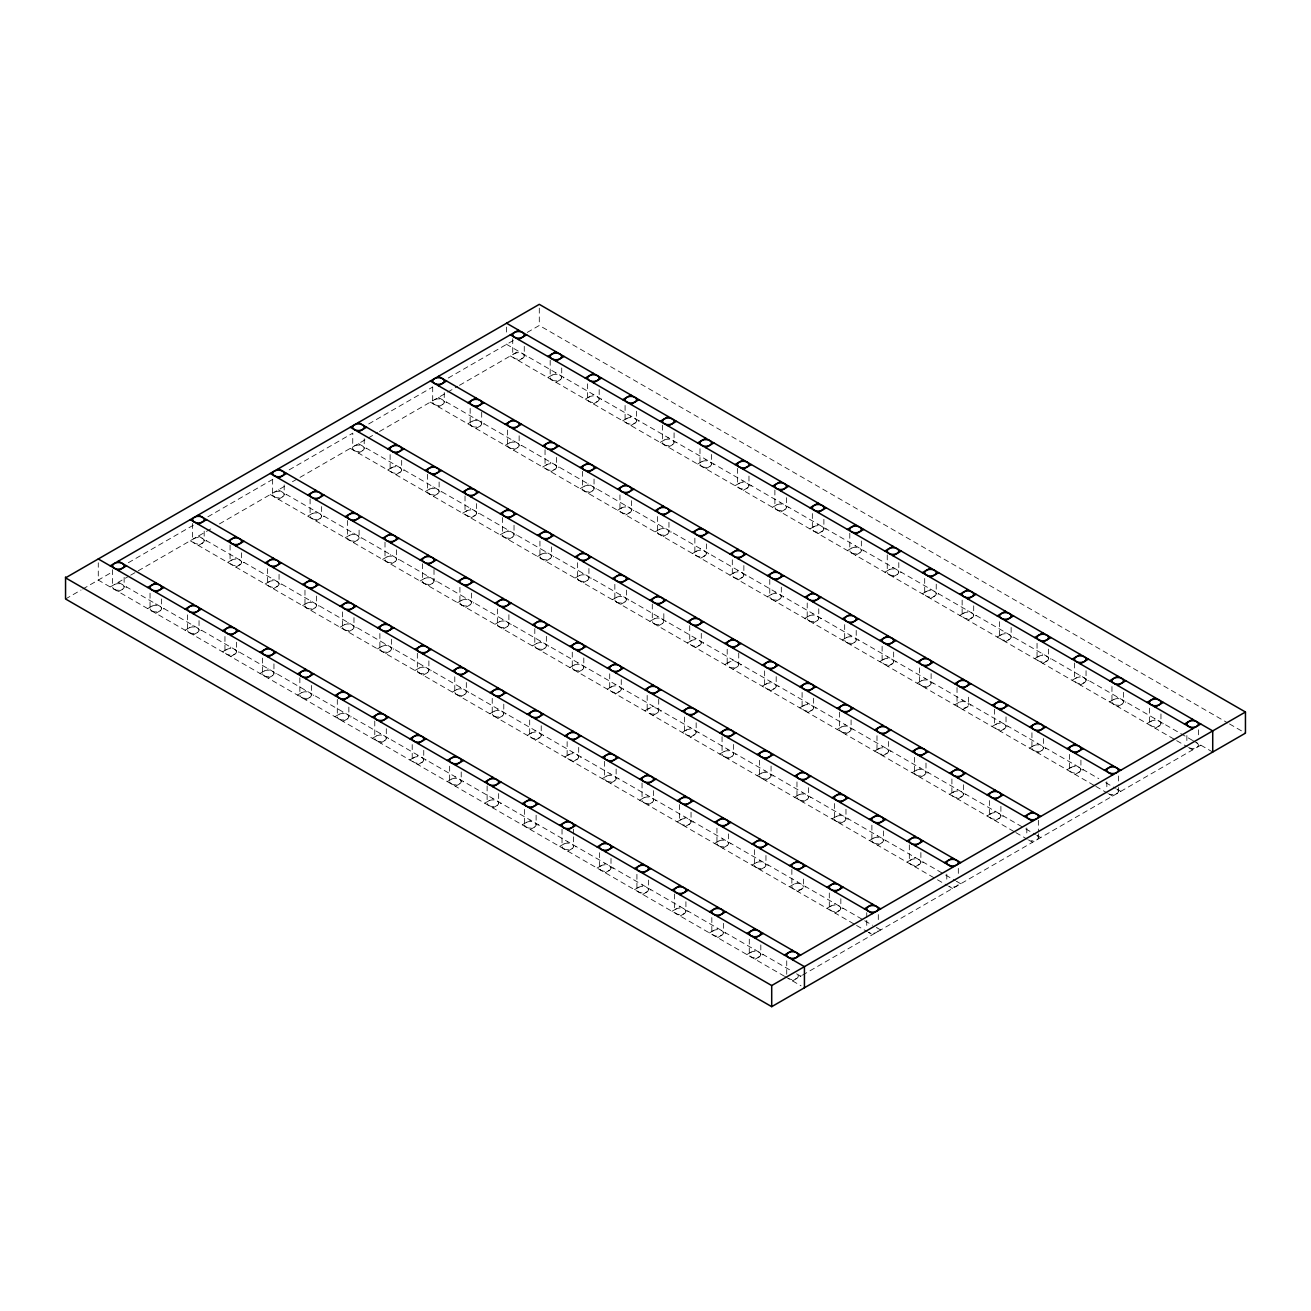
<?xml version="1.0" encoding="UTF-8"?>
<svg xmlns="http://www.w3.org/2000/svg" width="1311" height="1311" viewBox="0 0 1311 1311"><rect width="100%" height="100%" fill="white"/><g stroke="black" fill="none" stroke-linecap="round" stroke-linejoin="round"><path stroke-width="0.75" stroke-dasharray="5 3.75" d="M65.55 598.98L81.053 590.032M82.773 589.032L112.418 571.924M128.331 562.73L193.733 524.974M207.859 516.813L273.262 479.056M289.174 469.862L352.806 433.138L352.675 448.362M368.702 423.945L432.335 387.22M448.247 378.027L515.19 339.385M527.251 332.42L539.296 325.456L1227.752 722.935M110.206 586.967L128.888 576.184M130.641 575.168L212.726 527.776M219.429 523.908L285.437 485.791M292.435 481.743L366.49 439.005M368.26 437.972L377.732 432.515M379.485 431.499L457.752 386.303M459.505 385.303L518.5 351.233M118.367 591.671L126.528 586.967M198.387 545.474L206.548 540.755M278.424 499.278L286.585 494.558M358.444 453.065L366.605 448.362M438.464 406.869L446.625 402.149M518.5 360.656L526.661 355.953M147.651 608.583L155.812 603.879M227.688 562.386L235.849 557.667M307.708 516.173L315.869 511.47M387.728 469.977L395.889 465.274M467.765 423.781L475.926 419.061M547.785 377.568L555.946 372.865M155.812 613.302L163.99 608.583M235.849 567.089L244.01 562.386M315.869 520.893L324.03 516.173M395.889 474.697L404.067 469.977M475.926 428.484L484.087 423.781M555.946 382.288L564.107 377.568M185.113 630.214L193.274 625.494M265.133 584.001L273.294 579.298M345.154 537.805L353.314 533.085M425.19 491.609L433.351 486.889M505.21 445.396L513.371 440.693M585.23 399.2L593.408 394.48M193.274 634.917L201.435 630.214M273.294 588.721L281.455 584.001M353.314 542.525L361.492 537.805M433.351 496.312L441.512 491.609M513.371 450.115L521.532 445.396M593.408 403.903L601.569 399.2M222.559 651.829L230.72 647.126M302.579 605.633L310.756 600.913M382.615 559.42L390.776 554.717M462.636 513.224L470.796 508.504M542.656 467.027L550.833 462.308M622.692 420.815L630.853 416.111M230.72 656.549L238.881 651.829M310.756 610.336L318.917 605.633M390.776 564.14L398.937 559.42M470.796 517.943L478.957 513.224M550.833 471.731L558.994 467.027M630.853 425.534L639.014 420.815M260.02 673.461L268.181 668.741M340.041 627.248L348.202 622.545M420.061 581.052L428.222 576.332M500.097 534.855L508.258 530.136M580.117 488.642L588.278 483.939M660.138 442.446L668.299 437.727M268.181 678.164L276.342 673.461M348.202 631.968L356.363 627.248M428.222 585.755L436.383 581.052M508.258 539.558L516.419 534.855M588.278 493.362L596.439 488.642M668.299 447.149L676.46 442.446M297.466 695.076L305.627 690.373M377.486 648.879L385.647 644.16M457.523 602.667L465.684 597.963M537.543 556.47L545.704 551.751M617.563 510.274L625.724 505.554M697.599 464.061L705.76 459.358M305.627 699.795L313.788 695.076M385.647 653.583L393.808 648.879M465.684 607.386L473.845 602.667M545.704 561.19L553.865 556.47M625.724 514.977L633.885 510.274M705.76 468.781L713.921 464.061M334.911 716.707L343.072 711.988M414.948 670.495L423.109 665.791M494.968 624.298L503.129 619.579M574.988 578.085L583.149 573.382M655.025 531.889L663.186 527.169M735.045 485.693L743.206 480.973M343.072 721.411L351.25 716.707M423.109 675.214L431.27 670.495M503.129 629.001L511.29 624.298M583.149 582.805L591.327 578.085M663.186 536.609L671.347 531.889M743.206 490.396L751.367 485.693M372.373 738.322L380.534 733.603M452.393 692.126L460.554 687.406M532.413 645.913L540.591 641.21M612.45 599.717L620.611 594.997M692.47 553.521L700.631 548.801M772.49 507.308L780.668 502.605M380.534 743.042L388.695 738.322M460.554 696.829L468.715 692.126M540.591 650.633L548.752 645.913M620.611 604.42L628.772 599.717M700.631 558.224L708.792 553.521M780.668 512.027L788.829 507.308M409.819 759.938L417.98 755.234M489.839 713.741L498.016 709.038M569.875 667.545L578.036 662.825M649.895 621.332L658.056 616.629M729.932 575.136L738.093 570.416M809.952 528.939L818.113 524.22M417.98 764.657L426.141 759.938M498.016 718.461L506.177 713.741M578.036 672.248L586.197 667.545M658.056 626.052L666.217 621.332M738.093 579.855L746.254 575.136M818.113 533.643L826.274 528.939M447.28 781.569L455.441 776.849M527.301 735.373L535.462 730.653M607.321 689.16L615.482 684.457M687.357 642.964L695.518 638.244M767.377 596.751L775.538 592.048M847.398 550.554L855.559 545.851M455.441 786.289L463.602 781.569M535.462 740.076L543.623 735.373M615.482 693.88L623.643 689.16M695.518 647.667L703.679 642.964M775.538 601.47L783.699 596.751M855.559 555.274L863.72 550.554M484.726 803.184L492.887 798.481M564.746 756.988L572.907 752.268M644.783 710.791L652.944 706.072M724.803 664.579L732.964 659.875M804.823 618.382L812.984 613.663M884.859 572.186L893.02 567.466M492.887 807.904L501.048 803.184M572.907 761.707L581.068 756.988M652.944 715.495L661.105 710.791M732.964 669.298L741.125 664.579M812.984 623.102L821.161 618.382M893.02 576.889L901.181 572.186M522.171 824.816L530.332 820.096M602.208 778.619L610.369 773.9M682.228 732.407L690.389 727.703M762.248 686.21L770.409 681.491M842.285 639.997L850.446 635.294M922.305 593.801L930.466 589.081M530.332 829.519L538.51 824.816M610.369 783.322L618.53 778.619M690.389 737.126L698.55 732.407M770.409 690.913L778.587 686.21M850.446 644.717L858.607 639.997M930.466 598.521L938.627 593.801M559.633 846.431L567.794 841.728M639.653 800.234L647.814 795.515M719.673 754.038L727.851 749.318M799.71 707.825L807.871 703.122M879.73 661.629L887.891 656.909M959.75 615.416L967.928 610.713M567.794 851.15L575.955 846.431M647.814 804.954L655.975 800.234M727.851 758.741L736.012 754.038M807.871 712.545L816.032 707.825M887.891 666.332L896.052 661.629M967.928 620.136L976.089 615.416M597.079 868.062L605.24 863.343M677.115 821.85L685.276 817.146M757.135 775.653L765.296 770.934M837.155 729.457L845.316 724.737M917.192 683.244L925.353 678.541M997.212 637.048L1005.373 632.328M605.24 872.765L613.401 868.062M685.276 826.569L693.437 821.85M765.296 780.373L773.457 775.653M845.316 734.16L853.477 729.457M925.353 687.964L933.514 683.244M1005.373 641.767L1013.534 637.048M634.54 889.677L642.701 884.974M714.561 843.481L722.722 838.761M794.581 797.285L802.742 792.565M874.617 751.072L882.778 746.369M954.637 704.876L962.798 700.156M1034.658 658.663L1042.819 653.96M642.701 894.397L650.862 889.677M722.722 848.184L730.882 843.481M802.742 801.988L810.903 797.285M882.778 755.791L890.939 751.072M962.798 709.579L970.959 704.876M1042.819 663.382L1050.98 658.663M671.986 911.309L680.147 906.589M752.006 865.096L760.167 860.393M832.043 818.9L840.204 814.18M912.063 772.703L920.224 767.984M992.083 726.491L1000.244 721.787M1072.119 680.294L1080.28 675.575M680.147 916.012L688.308 911.309M760.167 869.816L768.344 865.096M840.204 823.619L848.364 818.9M920.224 777.407L928.385 772.703M1000.244 731.21L1008.421 726.491M1080.28 684.997L1088.441 680.294M709.431 932.924L717.592 928.221M789.468 886.728L797.629 882.008M869.488 840.515L877.649 835.812M949.508 794.319L957.685 789.615M1029.545 748.122L1037.706 743.403M1109.565 701.909L1117.726 697.206M717.592 937.644L725.77 932.924M797.629 891.431L805.79 886.728M877.649 845.234L885.81 840.515M957.685 799.038L965.846 794.319M1037.706 752.825L1045.867 748.122M1117.726 706.629L1125.887 701.909M746.893 954.555L755.054 949.836M826.913 908.343L835.074 903.64M906.933 862.146L915.111 857.427M986.97 815.95L995.131 811.23M1066.99 769.737L1075.151 765.034M1147.01 723.541L1155.188 718.821M755.054 959.259L763.215 954.555M835.074 913.062L843.235 908.343M915.111 866.866L923.272 862.146M995.131 820.653L1003.292 815.95M1075.151 774.457L1083.312 769.737M1155.188 728.244L1163.349 723.541M792.5 980.89L801.349 975.777M802.414 975.155L1200.794 745.156M1229.521 723.951L1245.45 733.144M1192.633 740.453L506.57 344.351L506.57 340.516M1193.256 740.813L1212.724 752.039M510.34 355.953L1174.918 739.633M1176.688 740.666L1187.324 746.811M1188.553 747.516L1192.633 749.876M438.464 397.446L1098.831 778.685M1105.714 782.667L1115.448 788.288M1116.693 789.009L1120.774 791.369M430.303 402.149L1094.882 785.846M1095.832 786.387L1107.287 793.008M1108.532 793.712L1112.613 796.072M358.444 443.642L1024.792 828.355M1025.694 828.88L1035.428 834.501M1036.657 835.205L1040.737 837.565M350.283 448.362L1014.861 832.043M1015.812 832.6L1027.267 839.204M1028.496 839.925L1032.576 842.285M278.424 489.839L943.936 874.076M945.657 875.076L955.408 880.697M960.717 883.761L956.637 881.418A5.768 3.327 0 0 1 957.128 885.794A5.768 3.327 0 0 1 949.672 886.662M270.263 494.558L936.611 879.271M937.496 879.796L947.247 885.417M948.476 886.121L952.556 888.481M198.387 536.052L862.966 919.732M864.736 920.764L872.536 925.255M880.697 929.974L876.617 927.614A5.768 3.327 0 0 1 876.617 932.334A5.768 3.327 0 0 1 868.456 932.334L872.536 934.677M190.226 540.755L855.755 924.992M856.575 925.468L867.21 931.613M118.367 582.248L792.5 971.467M796.58 973.811L800.66 976.171M784.339 976.171L98.276 580.085L98.276 562.796M784.961 976.531L801.021 985.806M1198.401 729.801L1198.401 735.553M1186.865 735.553L1186.865 743.239M1160.956 713.938L1160.956 723.541A5.768 3.327 0 0 1 1152.287 726.425A5.768 3.327 0 0 1 1152.287 720.657A5.768 3.327 0 0 1 1160.956 723.541M1149.403 708.169L1149.403 723.541M1123.494 692.306L1123.494 701.909M1118.381 775.997L1118.381 785.6M1118.381 787.518L1118.381 791.369M1111.957 686.554L1111.957 701.909M1106.828 781.766L1106.828 787.518M1086.049 670.691L1086.049 680.294A5.768 3.327 0 0 1 1077.396 683.178A5.768 3.327 0 0 1 1077.396 677.41A5.768 3.327 0 0 1 1086.049 680.294M1080.919 760.134L1080.919 769.737A5.768 3.327 0 0 1 1072.267 772.621A5.768 3.327 0 0 1 1072.267 766.853A5.768 3.327 0 0 1 1080.919 769.737M1074.512 663.005L1074.512 680.294M1069.383 754.382L1069.383 769.737M1048.603 649.06L1048.603 658.663A5.768 3.327 0 0 1 1039.934 661.563A5.768 3.327 0 0 1 1039.934 655.779A5.768 3.327 0 0 1 1048.603 658.663M1043.474 738.519L1043.474 748.122M1038.361 820.276L1038.361 831.797M1038.361 833.73L1038.361 837.565M1037.05 643.308L1037.05 658.663M1031.937 732.751L1031.937 748.122M1026.808 827.962L1026.808 835.648M1011.142 627.445L1011.142 637.048A5.768 3.327 0 0 1 1002.489 639.932A5.768 3.327 0 0 1 1002.489 634.163A5.768 3.327 0 0 1 1011.142 637.048M1006.029 716.888L1006.029 726.491A5.768 3.327 0 0 1 997.36 729.375A5.768 3.327 0 0 1 997.36 723.606A5.768 3.327 0 0 1 1006.029 726.491M1000.899 806.347L1000.899 815.95A5.768 3.327 0 0 1 992.247 818.834A5.768 3.327 0 0 1 992.247 813.049A5.768 3.327 0 0 1 1000.899 815.95M999.605 621.676L999.605 637.048M994.475 709.218L994.475 726.491M989.363 800.579L989.363 815.95M973.696 605.829L973.696 615.416A5.768 3.327 0 0 1 965.027 618.317A5.768 3.327 0 0 1 965.027 612.532A5.768 3.327 0 0 1 973.696 615.416M968.567 697.19L968.567 704.876A5.768 3.327 0 0 1 959.914 707.76A5.768 3.327 0 0 1 959.914 701.991A5.768 3.327 0 0 1 968.567 704.876M963.454 784.715L963.454 794.319A5.768 3.327 0 0 1 954.785 797.203A5.768 3.327 0 0 1 954.785 791.434A5.768 3.327 0 0 1 963.454 794.319M962.143 600.061L962.143 615.416M958.325 868.406L958.325 874.158M957.03 687.587L957.03 704.876M951.901 778.963L951.901 794.319M946.788 874.158L946.788 881.844M936.234 584.198L936.234 593.801A5.768 3.327 0 0 1 927.582 596.685A5.768 3.327 0 0 1 927.582 590.917A5.768 3.327 0 0 1 936.234 593.801M931.121 673.641L931.121 683.244M925.992 763.1L925.992 772.703M924.697 578.446L924.697 593.801M920.879 852.543L920.879 862.146A5.768 3.327 0 0 1 912.21 865.031A5.768 3.327 0 0 1 912.21 859.262A5.768 3.327 0 0 1 920.879 862.146M919.568 667.889L919.568 683.244M914.455 757.332L914.455 772.703M909.326 844.858L909.326 862.146M898.789 562.583L898.789 572.186M893.66 652.026L893.66 661.629A5.768 3.327 0 0 1 885.007 664.513A5.768 3.327 0 0 1 885.007 658.745A5.768 3.327 0 0 1 893.66 661.629M888.547 741.469L888.547 751.072A5.768 3.327 0 0 1 879.894 753.956A5.768 3.327 0 0 1 879.894 748.188A5.768 3.327 0 0 1 888.547 751.072M887.252 554.897L887.252 572.186M883.417 830.928L883.417 840.515M882.123 646.257L882.123 661.629M878.304 914.603L878.304 920.371M876.993 735.717L876.993 751.072M871.881 825.16L871.881 840.515M866.751 912.685L866.751 918.454M866.751 920.371L866.751 928.057M861.343 540.951L861.343 550.554M856.214 630.394L856.214 639.997M851.085 719.854L851.085 729.457M849.79 533.266L849.79 550.554M845.972 809.297L845.972 818.9M844.677 624.642L844.677 639.997M840.843 898.74L840.843 908.343A5.768 3.327 0 0 1 832.19 911.227A5.768 3.327 0 0 1 832.19 905.459A5.768 3.327 0 0 1 840.843 908.343M839.548 712.168L839.548 729.457M834.435 803.545L834.435 818.9M829.306 892.988L829.306 908.343M823.882 519.336L823.882 528.939A5.768 3.327 0 0 1 815.229 531.824A5.768 3.327 0 0 1 815.229 526.055A5.768 3.327 0 0 1 823.882 528.939M818.769 608.779L818.769 618.382M813.639 698.222L813.639 707.825A5.768 3.327 0 0 1 804.987 710.709A5.768 3.327 0 0 1 804.987 704.941A5.768 3.327 0 0 1 813.639 707.825M812.345 513.568L812.345 528.939M808.526 787.682L808.526 797.285M807.215 603.011L807.215 618.382M803.397 879.042L803.397 886.728A5.768 3.327 0 0 1 794.745 889.612A5.768 3.327 0 0 1 794.745 883.843A5.768 3.327 0 0 1 803.397 886.728M802.103 692.47L802.103 707.825M796.973 781.913L796.973 797.285M791.86 869.439L791.86 886.728M786.731 960.816L786.731 974.253M786.436 497.705L786.436 507.308M781.307 587.164L781.307 596.751M776.194 676.607L776.194 686.21A5.768 3.327 0 0 1 767.525 689.094A5.768 3.327 0 0 1 767.525 683.326A5.768 3.327 0 0 1 776.194 686.21M774.883 490.019L774.883 507.308M771.065 766.05L771.065 775.653M769.77 579.478L769.77 596.751M765.952 855.493L765.952 865.096M764.641 670.839L764.641 686.21M760.822 944.952L760.822 954.555A5.768 3.327 0 0 1 752.17 957.44A5.768 3.327 0 0 1 752.17 951.671A5.768 3.327 0 0 1 760.822 954.555M759.528 760.298L759.528 775.653M754.399 849.741L754.399 865.096M749.286 939.184L749.286 954.555M748.974 476.09L748.974 485.693A5.768 3.327 0 0 1 740.322 488.577A5.768 3.327 0 0 1 740.322 482.809A5.768 3.327 0 0 1 748.974 485.693M743.861 565.533L743.861 575.136A5.768 3.327 0 0 1 735.209 578.02A5.768 3.327 0 0 1 735.209 572.251A5.768 3.327 0 0 1 743.861 575.136M738.732 653.058L738.732 664.579A5.768 3.327 0 0 1 730.08 667.463A5.768 3.327 0 0 1 730.08 661.694A5.768 3.327 0 0 1 738.732 664.579M737.438 468.404L737.438 485.693M733.619 744.435L733.619 754.038M732.308 559.781L732.308 575.136M728.49 833.878L728.49 843.481M727.195 649.224L727.195 664.579M723.377 923.321L723.377 932.924A5.768 3.327 0 0 1 714.708 935.808A5.768 3.327 0 0 1 714.708 930.04A5.768 3.327 0 0 1 723.377 932.924M722.066 736.749L722.066 754.038M716.953 828.11L716.953 843.481M711.824 917.569L711.824 932.924M711.529 454.458L711.529 464.061M706.4 543.918L706.4 553.521A5.768 3.327 0 0 1 697.747 556.405A5.768 3.327 0 0 1 697.747 550.62A5.768 3.327 0 0 1 706.4 553.521M701.287 633.36L701.287 642.964A5.768 3.327 0 0 1 692.634 645.848A5.768 3.327 0 0 1 692.634 640.079A5.768 3.327 0 0 1 701.287 642.964M699.992 448.706L699.992 464.061M696.157 722.803L696.157 732.407A5.768 3.327 0 0 1 687.505 735.291A5.768 3.327 0 0 1 687.505 729.522A5.768 3.327 0 0 1 696.157 732.407M694.863 538.149L694.863 553.521M691.044 812.263L691.044 821.85A5.768 3.327 0 0 1 682.375 824.75A5.768 3.327 0 0 1 682.375 818.965A5.768 3.327 0 0 1 691.044 821.85M689.733 625.675L689.733 642.964M685.915 901.706L685.915 911.309A5.768 3.327 0 0 1 677.263 914.193A5.768 3.327 0 0 1 677.263 908.425A5.768 3.327 0 0 1 685.915 911.309M684.621 717.051L684.621 732.407M679.491 804.577L679.491 821.85M674.378 894.02L674.378 911.309M674.083 432.843L674.083 442.446M668.954 522.286L668.954 531.889M663.825 613.663L663.825 621.332M662.53 425.157L662.53 442.446M658.712 699.271L658.712 710.791A5.768 3.327 0 0 1 650.059 713.676A5.768 3.327 0 0 1 650.059 707.907A5.768 3.327 0 0 1 658.712 710.791M657.417 516.534L657.417 531.889M653.583 790.631L653.583 800.234M652.288 604.06L652.288 621.332M648.47 880.074L648.47 889.677A5.768 3.327 0 0 1 639.817 892.562A5.768 3.327 0 0 1 639.817 886.793A5.768 3.327 0 0 1 648.47 889.677M647.175 695.42L647.175 710.791M642.046 782.946L642.046 800.234M636.917 874.322L636.917 889.677M636.622 411.212L636.622 420.815A5.768 3.327 0 0 1 627.969 423.699A5.768 3.327 0 0 1 627.969 417.93A5.768 3.327 0 0 1 636.622 420.815M631.509 500.671L631.509 510.274A5.768 3.327 0 0 1 622.84 513.158A5.768 3.327 0 0 1 622.84 507.373A5.768 3.327 0 0 1 631.509 510.274M626.379 590.114L626.379 599.717M625.085 405.46L625.085 420.815M621.267 679.557L621.267 689.16A5.768 3.327 0 0 1 612.598 692.044A5.768 3.327 0 0 1 612.598 686.276A5.768 3.327 0 0 1 621.267 689.16M619.956 494.902L619.956 510.274M616.137 769.016L616.137 778.619M614.843 584.345L614.843 599.717M611.008 858.459L611.008 868.062A5.768 3.327 0 0 1 602.355 870.946A5.768 3.327 0 0 1 602.355 865.178A5.768 3.327 0 0 1 611.008 868.062M609.713 673.805L609.713 689.16M604.6 761.33L604.6 778.619M599.471 852.691L599.471 868.062M599.176 389.596L599.176 399.2A5.768 3.327 0 0 1 590.507 402.084A5.768 3.327 0 0 1 590.507 396.315A5.768 3.327 0 0 1 599.176 399.2M594.047 479.039L594.047 488.642M588.934 568.499L588.934 578.085M587.623 383.828L587.623 399.2M583.805 657.942L583.805 667.545M582.51 471.354L582.51 488.642M578.692 747.385L578.692 756.988A5.768 3.327 0 0 1 570.023 759.872A5.768 3.327 0 0 1 570.023 754.104A5.768 3.327 0 0 1 578.692 756.988M577.381 562.73L577.381 578.085M573.562 829.158L573.562 834.91M573.562 836.828L573.562 846.431M572.268 652.173L572.268 667.545M567.139 741.633L567.139 756.988M562.026 829.158L562.026 846.431M561.714 367.965L561.714 377.568M556.601 457.424L556.601 467.027A5.768 3.327 0 0 1 547.932 469.912A5.768 3.327 0 0 1 547.932 464.143A5.768 3.327 0 0 1 556.601 467.027M551.472 546.867L551.472 556.47M550.178 360.296L550.178 377.568M546.359 636.31L546.359 645.913M545.048 449.739L545.048 467.027M541.23 725.77L541.23 735.373A5.768 3.327 0 0 1 532.577 738.257A5.768 3.327 0 0 1 532.577 732.472A5.768 3.327 0 0 1 541.23 735.373M539.935 541.099L539.935 556.47M539.296 308.167L539.296 325.456M536.117 815.213L536.117 824.816M534.806 628.641L534.806 645.913M529.693 720.001L529.693 735.373M524.564 809.444L524.564 824.816M524.269 346.35L524.269 355.953A5.768 3.327 0 0 1 515.616 358.837A5.768 3.327 0 0 1 515.616 353.069A5.768 3.327 0 0 1 524.269 355.953M519.14 435.793L519.14 445.396M514.027 525.252L514.027 534.855M512.732 338.664L512.732 355.953M508.897 614.695L508.897 624.298M507.603 430.041L507.603 445.396M506.57 327.078L506.57 332.83M503.785 704.138L503.785 713.741M502.474 517.566L502.474 534.855M498.655 793.581L498.655 803.184M497.361 608.927L497.361 624.298M492.231 698.386L492.231 713.741M487.118 785.912L487.118 803.184M481.694 412.26L481.694 423.781M476.565 503.621L476.565 513.224A5.768 3.327 0 0 1 467.912 516.108A5.768 3.327 0 0 1 467.912 510.34A5.768 3.327 0 0 1 476.565 513.224M471.452 593.064L471.452 602.667M470.157 408.409L470.157 423.781M466.323 682.523L466.323 692.126M465.028 495.935L465.028 513.224M461.21 771.966L461.21 781.569M459.915 587.312L459.915 602.667M454.786 676.755L454.786 692.126M449.657 766.198L449.657 781.569M444.249 392.546L444.249 402.149M439.119 482.006L439.119 491.609M434.007 569.531L434.007 581.052M432.696 386.794L432.696 402.149M428.877 660.891L428.877 670.495M427.583 474.32L427.583 491.609M423.748 750.351L423.748 759.938A5.768 3.327 0 0 1 415.095 762.838A5.768 3.327 0 0 1 415.095 757.053A5.768 3.327 0 0 1 423.748 759.938M422.453 563.763L422.453 581.052M417.34 653.222L417.34 670.495M412.211 744.582L412.211 759.938M401.674 460.374L401.674 469.977A5.768 3.327 0 0 1 393.005 472.861A5.768 3.327 0 0 1 393.005 467.093A5.768 3.327 0 0 1 401.674 469.977M396.545 549.817L396.545 559.42M391.432 639.276L391.432 648.879M390.121 454.622L390.121 469.977M386.303 728.719L386.303 738.322M385.008 542.148L385.008 559.42M379.879 633.508L379.879 648.879M374.766 721.034L374.766 738.322M364.212 438.759L364.212 448.362M359.099 530.119L359.099 537.805M353.97 617.645L353.97 627.248M348.857 707.104L348.857 716.707M347.546 520.516L347.546 537.805M342.433 611.893L342.433 627.248M337.304 699.418L337.304 716.707M321.637 506.587L321.637 516.173M316.525 596.03L316.525 605.633M311.395 685.473L311.395 695.076M310.101 498.901L310.101 516.173M304.971 590.261L304.971 605.633M299.858 677.787L299.858 695.076M284.192 484.955L284.192 494.558M279.063 574.398L279.063 584.001A5.768 3.327 0 0 1 270.41 586.886A5.768 3.327 0 0 1 270.41 581.117A5.768 3.327 0 0 1 279.063 584.001M273.95 663.858L273.95 673.461M272.639 479.203L272.639 494.558M267.526 568.646L267.526 584.001M262.397 658.089L262.397 673.461M241.617 552.783L241.617 562.386A5.768 3.327 0 0 1 232.965 565.27A5.768 3.327 0 0 1 232.965 559.502A5.768 3.327 0 0 1 241.617 562.386M236.488 642.226L236.488 651.829A5.768 3.327 0 0 1 227.835 654.713A5.768 3.327 0 0 1 227.835 648.945A5.768 3.327 0 0 1 236.488 651.829M230.081 545.097L230.081 562.386M224.951 636.474L224.951 651.829M204.172 531.152L204.172 540.755A5.768 3.327 0 0 1 195.503 543.639A5.768 3.327 0 0 1 195.503 537.871A5.768 3.327 0 0 1 204.172 540.755M199.043 620.611L199.043 630.214M192.619 523.482L192.619 540.755M187.506 614.843L187.506 630.214M161.597 598.98L161.597 608.583M150.044 593.227L150.044 608.583M124.135 577.364L124.135 586.967M112.599 569.679L112.599 586.967M1196.714 742.796A5.768 3.327 0 0 1 1197.205 747.188A5.768 3.327 0 0 1 1189.749 748.04M1117.611 789.697A5.768 3.327 0 0 1 1116.693 793.712A5.768 3.327 0 0 1 1109.729 794.253M1037.575 835.894A5.768 3.327 0 0 1 1037.165 839.597A5.768 3.327 0 0 1 1031.085 840.777M798.071 975.318A5.768 3.327 0 0 1 795.384 979.055A5.768 3.327 0 0 1 788.419 978.53M1113.645 704.269A5.768 3.327 0 0 0 1123.298 702.778A5.768 3.327 0 0 0 1116.235 698.697A5.768 3.327 0 0 0 1113.645 704.269M1033.625 750.482A5.768 3.327 0 0 0 1043.277 748.974A5.768 3.327 0 0 0 1036.214 744.894A5.768 3.327 0 0 0 1033.625 750.482M873.568 842.875A5.768 3.327 0 0 0 883.221 841.383A5.768 3.327 0 0 0 876.158 837.303A5.768 3.327 0 0 0 873.568 842.875M916.143 775.047A5.768 3.327 0 0 0 925.795 773.556A5.768 3.327 0 0 0 918.732 769.475A5.768 3.327 0 0 0 916.143 775.047M836.123 821.26A5.768 3.327 0 0 0 845.775 819.768A5.768 3.327 0 0 0 838.712 815.688A5.768 3.327 0 0 0 836.123 821.26M756.086 867.456A5.768 3.327 0 0 0 765.755 865.965A5.768 3.327 0 0 0 758.676 861.884A5.768 3.327 0 0 0 756.086 867.456M798.661 799.628A5.768 3.327 0 0 0 808.33 798.137A5.768 3.327 0 0 0 801.25 794.056A5.768 3.327 0 0 0 798.661 799.628M718.641 845.841A5.768 3.327 0 0 0 728.293 844.35A5.768 3.327 0 0 0 721.23 840.253A5.768 3.327 0 0 0 718.641 845.841M921.272 685.604A5.768 3.327 0 0 0 930.925 684.113A5.768 3.327 0 0 0 923.845 680.032A5.768 3.327 0 0 0 921.272 685.604M841.236 731.8A5.768 3.327 0 0 0 850.888 730.309A5.768 3.327 0 0 0 843.825 726.228A5.768 3.327 0 0 0 841.236 731.8M761.216 778.013A5.768 3.327 0 0 0 770.868 776.522A5.768 3.327 0 0 0 763.805 772.441A5.768 3.327 0 0 0 761.216 778.013M723.754 756.381A5.768 3.327 0 0 0 733.423 754.89A5.768 3.327 0 0 0 726.343 750.81A5.768 3.327 0 0 0 723.754 756.381M643.734 802.594A5.768 3.327 0 0 0 653.386 801.103A5.768 3.327 0 0 0 646.323 797.022A5.768 3.327 0 0 0 643.734 802.594M563.714 848.791A5.768 3.327 0 0 0 573.366 847.299A5.768 3.327 0 0 0 566.303 843.219A5.768 3.327 0 0 0 563.714 848.791M846.365 642.357A5.768 3.327 0 0 0 856.017 640.866A5.768 3.327 0 0 0 848.954 636.785A5.768 3.327 0 0 0 846.365 642.357M606.288 780.963A5.768 3.327 0 0 0 615.941 779.471A5.768 3.327 0 0 0 608.878 775.391A5.768 3.327 0 0 0 606.288 780.963M526.252 827.175A5.768 3.327 0 0 0 535.92 825.684A5.768 3.327 0 0 0 528.841 821.587A5.768 3.327 0 0 0 526.252 827.175M888.94 574.529A5.768 3.327 0 0 0 898.592 573.038A5.768 3.327 0 0 0 891.529 568.958A5.768 3.327 0 0 0 888.94 574.529M808.903 620.742A5.768 3.327 0 0 0 818.572 619.251A5.768 3.327 0 0 0 811.493 615.17A5.768 3.327 0 0 0 808.903 620.742M488.806 805.544A5.768 3.327 0 0 0 498.459 804.053A5.768 3.327 0 0 0 491.396 799.972A5.768 3.327 0 0 0 488.806 805.544M851.478 552.914A5.768 3.327 0 0 0 861.147 551.423A5.768 3.327 0 0 0 854.067 547.342A5.768 3.327 0 0 0 851.478 552.914M771.458 599.111A5.768 3.327 0 0 0 781.11 597.619A5.768 3.327 0 0 0 774.047 593.539A5.768 3.327 0 0 0 771.458 599.111M451.361 783.929A5.768 3.327 0 0 0 461.013 782.438A5.768 3.327 0 0 0 453.934 778.357A5.768 3.327 0 0 0 451.361 783.929M653.976 623.692A5.768 3.327 0 0 0 663.628 622.201A5.768 3.327 0 0 0 656.565 618.12A5.768 3.327 0 0 0 653.976 623.692M573.956 669.905A5.768 3.327 0 0 0 583.608 668.397A5.768 3.327 0 0 0 576.545 664.316A5.768 3.327 0 0 0 573.956 669.905M493.936 716.101A5.768 3.327 0 0 0 503.588 714.61A5.768 3.327 0 0 0 496.508 710.529A5.768 3.327 0 0 0 493.936 716.101M776.571 509.668A5.768 3.327 0 0 0 786.239 508.176A5.768 3.327 0 0 0 779.16 504.096A5.768 3.327 0 0 0 776.571 509.668M616.531 602.077A5.768 3.327 0 0 0 626.183 600.585A5.768 3.327 0 0 0 619.12 596.489A5.768 3.327 0 0 0 616.531 602.077M536.494 648.273A5.768 3.327 0 0 0 546.163 646.782A5.768 3.327 0 0 0 539.083 642.701A5.768 3.327 0 0 0 536.494 648.273M456.474 694.469A5.768 3.327 0 0 0 466.126 692.978A5.768 3.327 0 0 0 459.063 688.898A5.768 3.327 0 0 0 456.474 694.469M376.454 740.682A5.768 3.327 0 0 0 386.106 739.191A5.768 3.327 0 0 0 379.043 735.11A5.768 3.327 0 0 0 376.454 740.682M659.105 534.249A5.768 3.327 0 0 0 668.757 532.758A5.768 3.327 0 0 0 661.694 528.677A5.768 3.327 0 0 0 659.105 534.249M579.069 580.445A5.768 3.327 0 0 0 588.737 578.954A5.768 3.327 0 0 0 581.658 574.874A5.768 3.327 0 0 0 579.069 580.445M499.049 626.658A5.768 3.327 0 0 0 508.701 625.15A5.768 3.327 0 0 0 501.638 621.07A5.768 3.327 0 0 0 499.049 626.658M419.028 672.854A5.768 3.327 0 0 0 428.681 671.363A5.768 3.327 0 0 0 421.618 667.283A5.768 3.327 0 0 0 419.028 672.854M338.992 719.051A5.768 3.327 0 0 0 348.66 717.559A5.768 3.327 0 0 0 341.581 713.479A5.768 3.327 0 0 0 338.992 719.051M701.68 466.421A5.768 3.327 0 0 0 711.332 464.93A5.768 3.327 0 0 0 704.269 460.849A5.768 3.327 0 0 0 701.68 466.421M541.623 558.83A5.768 3.327 0 0 0 551.275 557.339A5.768 3.327 0 0 0 544.212 553.258A5.768 3.327 0 0 0 541.623 558.83M461.603 605.026A5.768 3.327 0 0 0 471.255 603.535A5.768 3.327 0 0 0 464.192 599.455A5.768 3.327 0 0 0 461.603 605.026M381.567 651.223A5.768 3.327 0 0 0 391.235 649.732A5.768 3.327 0 0 0 384.156 645.651A5.768 3.327 0 0 0 381.567 651.223M301.546 697.436A5.768 3.327 0 0 0 311.199 695.944A5.768 3.327 0 0 0 304.136 691.864A5.768 3.327 0 0 0 301.546 697.436M664.218 444.806A5.768 3.327 0 0 0 673.887 443.298A5.768 3.327 0 0 0 666.807 439.218A5.768 3.327 0 0 0 664.218 444.806M584.198 491.002A5.768 3.327 0 0 0 593.85 489.511A5.768 3.327 0 0 0 586.787 485.431A5.768 3.327 0 0 0 584.198 491.002M504.178 537.199A5.768 3.327 0 0 0 513.83 535.707A5.768 3.327 0 0 0 506.751 531.627A5.768 3.327 0 0 0 504.178 537.199M424.141 583.411A5.768 3.327 0 0 0 433.81 581.92A5.768 3.327 0 0 0 426.73 577.823A5.768 3.327 0 0 0 424.141 583.411M344.121 629.608A5.768 3.327 0 0 0 353.773 628.116A5.768 3.327 0 0 0 346.71 624.036A5.768 3.327 0 0 0 344.121 629.608M264.101 675.804A5.768 3.327 0 0 0 273.753 674.313A5.768 3.327 0 0 0 266.674 670.232A5.768 3.327 0 0 0 264.101 675.804M386.696 561.78A5.768 3.327 0 0 0 396.348 560.289A5.768 3.327 0 0 0 389.285 556.208A5.768 3.327 0 0 0 386.696 561.78M306.676 607.993A5.768 3.327 0 0 0 316.328 606.485A5.768 3.327 0 0 0 309.249 602.404A5.768 3.327 0 0 0 306.676 607.993M509.291 447.756A5.768 3.327 0 0 0 518.943 446.264A5.768 3.327 0 0 0 511.88 442.184A5.768 3.327 0 0 0 509.291 447.756M429.271 493.952A5.768 3.327 0 0 0 438.923 492.461A5.768 3.327 0 0 0 431.86 488.38A5.768 3.327 0 0 0 429.271 493.952M349.234 540.165A5.768 3.327 0 0 0 358.903 538.674A5.768 3.327 0 0 0 351.823 534.593A5.768 3.327 0 0 0 349.234 540.165M189.194 632.558A5.768 3.327 0 0 0 198.846 631.066A5.768 3.327 0 0 0 191.783 626.986A5.768 3.327 0 0 0 189.194 632.558M551.865 379.928A5.768 3.327 0 0 0 561.518 378.437A5.768 3.327 0 0 0 554.455 374.356A5.768 3.327 0 0 0 551.865 379.928M471.845 426.141A5.768 3.327 0 0 0 481.498 424.633A5.768 3.327 0 0 0 474.435 420.552A5.768 3.327 0 0 0 471.845 426.141M311.789 518.533A5.768 3.327 0 0 0 321.441 517.042A5.768 3.327 0 0 0 314.378 512.962A5.768 3.327 0 0 0 311.789 518.533M151.732 610.942A5.768 3.327 0 0 0 161.4 609.451A5.768 3.327 0 0 0 154.321 605.371A5.768 3.327 0 0 0 151.732 610.942M434.383 404.509A5.768 3.327 0 0 0 444.052 403.018A5.768 3.327 0 0 0 436.973 398.937A5.768 3.327 0 0 0 434.383 404.509M354.363 450.705A5.768 3.327 0 0 0 364.016 449.214A5.768 3.327 0 0 0 356.953 445.134A5.768 3.327 0 0 0 354.363 450.705M274.343 496.918A5.768 3.327 0 0 0 283.995 495.427A5.768 3.327 0 0 0 276.932 491.346A5.768 3.327 0 0 0 274.343 496.918M114.286 589.327A5.768 3.327 0 0 0 123.939 587.82A5.768 3.327 0 0 0 116.876 583.739A5.768 3.327 0 0 0 114.286 589.327"/><path stroke-width="1.5" d="M110.206 565.844L518.5 330.11M118.367 570.547L126.528 565.844M198.387 524.351L206.548 519.631M278.424 478.154L286.585 473.435M358.444 431.942L366.605 427.239M438.464 385.745L446.625 381.026M518.5 339.533L526.661 334.829M147.651 587.459L155.812 582.756M227.688 541.263L235.849 536.543M307.708 495.05L315.869 490.347M387.728 448.854L395.889 444.134M467.765 402.657L475.926 397.938M547.785 356.445L555.946 351.741M155.812 592.179L163.99 587.459M235.849 545.966L244.01 541.263M315.869 499.77L324.03 495.05M395.889 453.573L404.067 448.854M475.926 407.36L484.087 402.657M555.946 361.164L564.107 356.445M185.113 609.091L193.274 604.371M265.133 562.878L273.294 558.175M345.154 516.681L353.314 511.962M425.19 470.485L433.351 465.766M505.21 424.272L513.371 419.569M585.23 378.076L593.408 373.356M193.274 613.794L201.435 609.091M273.294 567.597L281.455 562.878M353.314 521.385L361.492 516.681M433.351 475.188L441.512 470.485M513.371 428.992L521.532 424.272M593.408 382.779L601.569 378.076M222.559 630.706L230.72 626.002M302.579 584.509L310.756 579.79M382.615 538.297L390.776 533.593M462.636 492.1L470.796 487.381M542.656 445.904L550.833 441.184M622.692 399.691L630.853 394.988M230.72 635.425L238.881 630.706M310.756 589.213L318.917 584.509M390.776 543.016L398.937 538.297M470.796 496.82L478.957 492.1M550.833 450.607L558.994 445.904M630.853 404.411L639.014 399.691M260.02 652.337L268.181 647.618M340.041 606.124L348.202 601.421M420.061 559.928L428.222 555.208M500.097 513.715L508.258 509.012M580.117 467.519L588.278 462.816M660.138 421.323L668.299 416.603M268.181 657.04L276.342 652.337M348.202 610.844L356.363 606.124M428.222 564.631L436.383 559.928M508.258 518.435L516.419 513.715M588.278 472.239L596.439 467.519M668.299 426.026L676.46 421.323M297.466 673.952L305.627 669.233M377.486 627.756L385.647 623.036M457.523 581.543L465.684 576.84M537.543 535.347L545.704 530.627M617.563 489.15L625.724 484.431M697.599 442.938L705.76 438.235M305.627 678.672L313.788 673.952M385.647 632.459L393.808 627.756M465.684 586.263L473.845 581.543M545.704 540.066L553.865 535.347M625.724 493.854L633.885 489.15M705.76 447.657L713.921 442.938M334.911 695.584L343.072 690.864M414.948 649.371L423.109 644.668M494.968 603.175L503.129 598.455M574.988 556.962L583.149 552.259M655.025 510.766L663.186 506.046M735.045 464.569L743.206 459.85M343.072 700.287L351.25 695.584M423.109 654.091L431.27 649.371M503.129 607.878L511.29 603.175M583.149 561.682L591.327 556.962M663.186 515.485L671.347 510.766M743.206 469.272L751.367 464.569M372.373 717.199L380.534 712.479M452.393 671.003L460.554 666.283M532.413 624.79L540.591 620.087M612.45 578.593L620.611 573.874M692.47 532.381L700.631 527.678M772.49 486.184L780.668 481.481M380.534 721.919L388.695 717.199M460.554 675.706L468.715 671.003M540.591 629.509L548.752 624.79M620.611 583.297L628.772 578.593M700.631 537.1L708.792 532.381M780.668 490.904L788.829 486.184M409.819 738.814L417.98 734.111M489.839 692.618L498.016 687.898M569.875 646.421L578.036 641.702M649.895 600.209L658.056 595.505M729.932 554.012L738.093 549.293M809.952 507.816L818.113 503.096M417.98 743.534L426.141 738.814M498.016 697.337L506.177 692.618M578.036 651.125L586.197 646.421M658.056 604.928L666.217 600.209M738.093 558.732L746.254 554.012M818.113 512.519L826.274 507.816M447.28 760.446L455.441 755.726M527.301 714.249L535.462 709.53M607.321 668.036L615.482 663.333M687.357 621.84L695.518 617.12M767.377 575.627L775.538 570.924M847.398 529.431L855.559 524.711M455.441 765.149L463.602 760.446M535.462 718.952L543.623 714.249M615.482 672.756L623.643 668.036M695.518 626.543L703.679 621.84M775.538 580.347L783.699 575.627M855.559 534.151L863.72 529.431M484.726 782.061L492.887 777.357M564.746 735.864L572.907 731.145M644.783 689.668L652.944 684.948M724.803 643.455L732.964 638.752M804.823 597.259L812.984 592.539M884.859 551.062L893.02 546.343M492.887 786.78L501.048 782.061M572.907 740.584L581.068 735.864M652.944 694.371L661.105 689.668M732.964 648.175L741.125 643.455M812.984 601.962L821.161 597.259M893.02 555.766L901.181 551.062M522.171 803.692L530.332 798.973M602.208 757.479L610.369 752.776M682.228 711.283L690.389 706.58M762.248 665.087L770.409 660.367M842.285 618.874L850.446 614.171M922.305 572.678L930.466 567.958M530.332 808.395L538.51 803.692M610.369 762.199L618.53 757.479M690.389 716.003L698.55 711.283M770.409 669.79L778.587 665.087M850.446 623.594L858.607 618.874M930.466 577.397L938.627 572.678M559.633 825.307L567.794 820.604M639.653 779.111L647.814 774.391M719.673 732.915L727.851 728.195M799.71 686.702L807.871 681.999M879.73 640.505L887.891 635.786M959.75 594.293L967.928 589.589M567.794 830.027L575.955 825.307M647.814 783.831L655.975 779.111M727.851 737.618L736.012 732.915M807.871 691.421L816.032 686.702M887.891 645.209L896.052 640.505M967.928 599.012L976.089 594.293M597.079 846.939L605.24 842.219M677.115 800.726L685.276 796.023M757.135 754.53L765.296 749.81M837.155 708.333L845.316 703.614M917.192 662.121L925.353 657.417M997.212 615.924L1005.373 611.205M605.24 851.642L613.401 846.939M685.276 805.446L693.437 800.726M765.296 759.249L773.457 754.53M845.316 713.037L853.477 708.333M925.353 666.84L933.514 662.121M1005.373 620.627L1013.534 615.924M634.54 868.554L642.701 863.851M714.561 822.358L722.722 817.638M794.581 776.145L802.742 771.442M874.617 729.948L882.778 725.245M954.637 683.752L962.798 679.032M1034.658 637.539L1042.819 632.836M642.701 873.273L650.862 868.554M722.722 827.061L730.882 822.358M802.742 780.864L810.903 776.145M882.778 734.668L890.939 729.948M962.798 688.455L970.959 683.752M1042.819 642.259L1050.98 637.539M671.986 890.185L680.147 885.466M752.006 843.973L760.167 839.269M832.043 797.776L840.204 793.057M912.063 751.58L920.224 746.86M992.083 705.367L1000.244 700.664M1072.119 659.171L1080.28 654.451M680.147 894.889L688.308 890.185M760.167 848.692L768.344 843.973M840.204 802.496L848.364 797.776M920.224 756.283L928.385 751.58M1000.244 710.087L1008.421 705.367M1080.28 663.874L1088.441 659.171M709.431 911.8L717.592 907.097M789.468 865.604L797.629 860.885M869.488 819.391L877.649 814.688M949.508 773.195L957.685 768.475M1029.545 726.999L1037.706 722.279M1109.565 680.786L1117.726 676.083M717.592 916.52L725.77 911.8M797.629 870.307L805.79 865.604M877.649 824.111L885.81 819.391M957.685 777.915L965.846 773.195M1037.706 731.702L1045.867 726.999M1117.726 685.506L1125.887 680.786M746.893 933.432L755.054 928.712M826.913 887.219L835.074 882.516M906.933 841.023L915.111 836.303M986.97 794.827L995.131 790.107M1066.99 748.614L1075.151 743.911M1147.01 702.417L1155.188 697.698M755.054 938.135L763.215 933.432M835.074 891.939L843.235 887.219M915.111 845.726L923.272 841.023M995.131 799.53L1003.292 794.827M1075.151 753.333L1083.312 748.614M1155.188 707.121L1163.349 702.417M784.339 955.047L792.5 950.344M864.375 908.851L872.536 904.131M944.395 862.638L952.556 857.935M1024.415 816.442L1032.576 811.722M1104.452 770.245L1112.613 765.526M1184.472 724.033L1192.633 719.329M792.5 959.767L1200.794 724.033M1245.45 712.02L539.296 304.332L65.55 577.856L771.704 985.544L1245.45 712.02L1245.45 733.144L771.704 1006.668L65.55 598.98L65.55 576.987M506.57 323.227L1212.724 730.915L1212.724 752.039M510.34 334.829L1192.633 728.752M438.464 376.323L1120.774 770.245M430.303 381.026L1112.613 774.948M358.444 422.519L1040.737 816.442M350.283 427.239L1032.576 821.161M278.424 468.715L960.717 862.638M270.263 473.435L952.556 867.358M198.387 514.928L880.697 908.851M190.226 519.631L872.536 913.554M118.367 561.124L800.66 955.047M98.276 558.961L804.43 966.649L804.43 987.773M771.704 985.544L771.704 1006.668M1189.749 726.917A5.768 3.327 0 0 0 1198.401 724.033A5.768 3.327 0 0 0 1189.749 721.148A5.768 3.327 0 0 0 1189.749 726.917M1109.729 773.129A5.768 3.327 0 0 0 1118.381 770.245A5.768 3.327 0 0 0 1109.729 767.361A5.768 3.327 0 0 0 1109.729 773.129M1029.692 819.326A5.768 3.327 0 0 0 1038.361 816.442A5.768 3.327 0 0 0 1029.692 813.557A5.768 3.327 0 0 0 1029.692 819.326M949.672 865.522A5.768 3.327 0 0 0 958.325 862.638A5.768 3.327 0 0 0 949.672 859.754A5.768 3.327 0 0 0 949.672 865.522M869.652 911.735A5.768 3.327 0 0 0 878.304 908.851A5.768 3.327 0 0 0 869.652 905.967A5.768 3.327 0 0 0 869.652 911.735M789.615 957.931A5.768 3.327 0 0 0 798.268 955.047A5.768 3.327 0 0 0 789.615 952.163A5.768 3.327 0 0 0 789.615 957.931M1152.287 705.302A5.768 3.327 0 0 0 1160.956 702.417A5.768 3.327 0 0 0 1152.287 699.533A5.768 3.327 0 0 0 1152.287 705.302M1072.267 751.498A5.768 3.327 0 0 0 1080.919 748.614A5.768 3.327 0 0 0 1072.267 745.73A5.768 3.327 0 0 0 1072.267 751.498M992.247 797.711A5.768 3.327 0 0 0 1000.899 794.827A5.768 3.327 0 0 0 992.247 791.926A5.768 3.327 0 0 0 992.247 797.711M912.21 843.907A5.768 3.327 0 0 0 920.879 841.023A5.768 3.327 0 0 0 912.21 838.139A5.768 3.327 0 0 0 912.21 843.907M832.19 890.103A5.768 3.327 0 0 0 840.843 887.219A5.768 3.327 0 0 0 832.19 884.335A5.768 3.327 0 0 0 832.19 890.103M752.17 936.316A5.768 3.327 0 0 0 760.822 933.432A5.768 3.327 0 0 0 752.17 930.548A5.768 3.327 0 0 0 752.17 936.316M1114.842 683.67A5.768 3.327 0 0 0 1123.494 680.786A5.768 3.327 0 0 0 1114.842 677.902A5.768 3.327 0 0 0 1114.842 683.67M1034.821 729.883A5.768 3.327 0 0 0 1043.474 726.999A5.768 3.327 0 0 0 1034.821 724.114A5.768 3.327 0 0 0 1034.821 729.883M954.785 776.079A5.768 3.327 0 0 0 963.454 773.195A5.768 3.327 0 0 0 954.785 770.311A5.768 3.327 0 0 0 954.785 776.079M874.765 822.292A5.768 3.327 0 0 0 883.417 819.391A5.768 3.327 0 0 0 874.765 816.507A5.768 3.327 0 0 0 874.765 822.292M794.745 868.488A5.768 3.327 0 0 0 803.397 865.604A5.768 3.327 0 0 0 794.745 862.72A5.768 3.327 0 0 0 794.745 868.488M714.708 914.685A5.768 3.327 0 0 0 723.377 911.8A5.768 3.327 0 0 0 714.708 908.916A5.768 3.327 0 0 0 714.708 914.685M1077.396 662.055A5.768 3.327 0 0 0 1086.049 659.171A5.768 3.327 0 0 0 1077.396 656.287A5.768 3.327 0 0 0 1077.396 662.055M997.36 708.251A5.768 3.327 0 0 0 1006.029 705.367A5.768 3.327 0 0 0 997.36 702.483A5.768 3.327 0 0 0 997.36 708.251M917.339 754.464A5.768 3.327 0 0 0 925.992 751.58A5.768 3.327 0 0 0 917.339 748.679A5.768 3.327 0 0 0 917.339 754.464M836.123 800.136A5.768 3.327 0 0 0 845.775 798.645A5.768 3.327 0 0 0 838.712 794.564A5.768 3.327 0 0 0 836.123 800.136M756.086 846.332A5.768 3.327 0 0 0 765.755 844.841A5.768 3.327 0 0 0 758.676 840.761A5.768 3.327 0 0 0 756.086 846.332M676.066 892.529A5.768 3.327 0 0 0 685.719 891.038A5.768 3.327 0 0 0 678.656 886.957A5.768 3.327 0 0 0 676.066 892.529M1039.934 640.423A5.768 3.327 0 0 0 1048.603 637.539A5.768 3.327 0 0 0 1039.934 634.655A5.768 3.327 0 0 0 1039.934 640.423M959.914 686.636A5.768 3.327 0 0 0 968.567 683.752A5.768 3.327 0 0 0 959.914 680.868A5.768 3.327 0 0 0 959.914 686.636M879.894 732.833A5.768 3.327 0 0 0 888.547 729.948A5.768 3.327 0 0 0 879.894 727.064A5.768 3.327 0 0 0 879.894 732.833M798.661 778.505A5.768 3.327 0 0 0 808.33 777.013A5.768 3.327 0 0 0 801.25 772.933A5.768 3.327 0 0 0 798.661 778.505M719.837 825.242A5.768 3.327 0 0 0 728.49 822.358A5.768 3.327 0 0 0 719.837 819.473A5.768 3.327 0 0 0 719.837 825.242M639.817 871.438A5.768 3.327 0 0 0 648.47 868.554A5.768 3.327 0 0 0 639.817 865.67A5.768 3.327 0 0 0 639.817 871.438M1002.489 618.808A5.768 3.327 0 0 0 1011.142 615.924A5.768 3.327 0 0 0 1002.489 613.04A5.768 3.327 0 0 0 1002.489 618.808M922.469 665.005A5.768 3.327 0 0 0 931.121 662.121A5.768 3.327 0 0 0 922.469 659.236A5.768 3.327 0 0 0 922.469 665.005M842.432 711.217A5.768 3.327 0 0 0 851.085 708.333A5.768 3.327 0 0 0 842.432 705.449A5.768 3.327 0 0 0 842.432 711.217M762.412 757.414A5.768 3.327 0 0 0 771.065 754.53A5.768 3.327 0 0 0 762.412 751.645A5.768 3.327 0 0 0 762.412 757.414M681.196 803.086A5.768 3.327 0 0 0 690.848 801.595A5.768 3.327 0 0 0 683.768 797.514A5.768 3.327 0 0 0 681.196 803.086M602.355 849.823A5.768 3.327 0 0 0 611.008 846.939A5.768 3.327 0 0 0 602.355 844.055A5.768 3.327 0 0 0 602.355 849.823M965.027 597.193A5.768 3.327 0 0 0 973.696 594.293A5.768 3.327 0 0 0 965.027 591.408A5.768 3.327 0 0 0 965.027 597.193M885.007 643.39A5.768 3.327 0 0 0 893.66 640.505A5.768 3.327 0 0 0 885.007 637.621A5.768 3.327 0 0 0 885.007 643.39M804.987 689.586A5.768 3.327 0 0 0 813.639 686.702A5.768 3.327 0 0 0 804.987 683.818A5.768 3.327 0 0 0 804.987 689.586M723.754 735.258A5.768 3.327 0 0 0 733.423 733.767A5.768 3.327 0 0 0 726.343 729.686A5.768 3.327 0 0 0 723.754 735.258M644.93 781.995A5.768 3.327 0 0 0 653.583 779.111A5.768 3.327 0 0 0 644.93 776.227A5.768 3.327 0 0 0 644.93 781.995M563.714 827.667A5.768 3.327 0 0 0 573.366 826.176A5.768 3.327 0 0 0 566.303 822.095A5.768 3.327 0 0 0 563.714 827.667M927.582 575.562A5.768 3.327 0 0 0 936.234 572.678A5.768 3.327 0 0 0 927.582 569.793A5.768 3.327 0 0 0 927.582 575.562M847.562 621.758A5.768 3.327 0 0 0 856.214 618.874A5.768 3.327 0 0 0 847.562 615.99A5.768 3.327 0 0 0 847.562 621.758M767.525 667.971A5.768 3.327 0 0 0 776.194 665.087A5.768 3.327 0 0 0 767.525 662.202A5.768 3.327 0 0 0 767.525 667.971M687.505 714.167A5.768 3.327 0 0 0 696.157 711.283A5.768 3.327 0 0 0 687.505 708.399A5.768 3.327 0 0 0 687.505 714.167M607.485 760.38A5.768 3.327 0 0 0 616.137 757.479A5.768 3.327 0 0 0 607.485 754.595A5.768 3.327 0 0 0 607.485 760.38M526.252 806.052A5.768 3.327 0 0 0 535.92 804.544A5.768 3.327 0 0 0 528.841 800.464A5.768 3.327 0 0 0 526.252 806.052M890.136 553.947A5.768 3.327 0 0 0 898.789 551.062A5.768 3.327 0 0 0 890.136 548.162A5.768 3.327 0 0 0 890.136 553.947M810.1 600.143A5.768 3.327 0 0 0 818.769 597.259A5.768 3.327 0 0 0 810.1 594.375A5.768 3.327 0 0 0 810.1 600.143M730.08 646.339A5.768 3.327 0 0 0 738.732 643.455A5.768 3.327 0 0 0 730.08 640.571A5.768 3.327 0 0 0 730.08 646.339M650.059 692.552A5.768 3.327 0 0 0 658.712 689.668A5.768 3.327 0 0 0 650.059 686.784A5.768 3.327 0 0 0 650.059 692.552M568.827 738.224A5.768 3.327 0 0 0 578.495 736.733A5.768 3.327 0 0 0 571.416 732.652A5.768 3.327 0 0 0 568.827 738.224M490.003 784.945A5.768 3.327 0 0 0 498.655 782.061A5.768 3.327 0 0 0 490.003 779.176A5.768 3.327 0 0 0 490.003 784.945M852.674 532.315A5.768 3.327 0 0 0 861.343 529.431A5.768 3.327 0 0 0 852.674 526.547A5.768 3.327 0 0 0 852.674 532.315M772.654 578.528A5.768 3.327 0 0 0 781.307 575.627A5.768 3.327 0 0 0 772.654 572.743A5.768 3.327 0 0 0 772.654 578.528M691.438 624.2A5.768 3.327 0 0 0 701.09 622.692A5.768 3.327 0 0 0 694.027 618.612A5.768 3.327 0 0 0 691.438 624.2M611.401 670.396A5.768 3.327 0 0 0 621.07 668.905A5.768 3.327 0 0 0 613.99 664.824A5.768 3.327 0 0 0 611.401 670.396M532.577 717.133A5.768 3.327 0 0 0 541.23 714.249A5.768 3.327 0 0 0 532.577 711.349A5.768 3.327 0 0 0 532.577 717.133M452.557 763.33A5.768 3.327 0 0 0 461.21 760.446A5.768 3.327 0 0 0 452.557 757.561A5.768 3.327 0 0 0 452.557 763.33M814.033 510.159A5.768 3.327 0 0 0 823.685 508.668A5.768 3.327 0 0 0 816.622 504.588A5.768 3.327 0 0 0 814.033 510.159M735.209 556.896A5.768 3.327 0 0 0 743.861 554.012A5.768 3.327 0 0 0 735.209 551.128A5.768 3.327 0 0 0 735.209 556.896M653.976 602.568A5.768 3.327 0 0 0 663.628 601.077A5.768 3.327 0 0 0 656.565 596.997A5.768 3.327 0 0 0 653.976 602.568M573.956 648.765A5.768 3.327 0 0 0 583.608 647.273A5.768 3.327 0 0 0 576.545 643.193A5.768 3.327 0 0 0 573.956 648.765M493.936 694.977A5.768 3.327 0 0 0 503.588 693.486A5.768 3.327 0 0 0 496.508 689.406A5.768 3.327 0 0 0 493.936 694.977M413.899 741.174A5.768 3.327 0 0 0 423.551 739.683A5.768 3.327 0 0 0 416.488 735.602A5.768 3.327 0 0 0 413.899 741.174M777.767 489.069A5.768 3.327 0 0 0 786.436 486.184A5.768 3.327 0 0 0 777.767 483.3A5.768 3.327 0 0 0 777.767 489.069M696.551 534.741A5.768 3.327 0 0 0 706.203 533.249A5.768 3.327 0 0 0 699.14 529.169A5.768 3.327 0 0 0 696.551 534.741M617.727 581.478A5.768 3.327 0 0 0 626.379 578.593A5.768 3.327 0 0 0 617.727 575.709A5.768 3.327 0 0 0 617.727 581.478M536.494 627.15A5.768 3.327 0 0 0 546.163 625.658A5.768 3.327 0 0 0 539.083 621.578A5.768 3.327 0 0 0 536.494 627.15M456.474 673.346A5.768 3.327 0 0 0 466.126 671.855A5.768 3.327 0 0 0 459.063 667.774A5.768 3.327 0 0 0 456.474 673.346M376.454 719.559A5.768 3.327 0 0 0 386.106 718.067A5.768 3.327 0 0 0 379.043 713.987A5.768 3.327 0 0 0 376.454 719.559M740.322 467.453A5.768 3.327 0 0 0 748.974 464.569A5.768 3.327 0 0 0 740.322 461.685A5.768 3.327 0 0 0 740.322 467.453M659.105 513.125A5.768 3.327 0 0 0 668.757 511.634A5.768 3.327 0 0 0 661.694 507.554A5.768 3.327 0 0 0 659.105 513.125M579.069 559.322A5.768 3.327 0 0 0 588.737 557.83A5.768 3.327 0 0 0 581.658 553.75A5.768 3.327 0 0 0 579.069 559.322M499.049 605.535A5.768 3.327 0 0 0 508.701 604.027A5.768 3.327 0 0 0 501.638 599.946A5.768 3.327 0 0 0 499.049 605.535M419.028 651.731A5.768 3.327 0 0 0 428.681 650.24A5.768 3.327 0 0 0 421.618 646.159A5.768 3.327 0 0 0 419.028 651.731M338.992 697.927A5.768 3.327 0 0 0 348.66 696.436A5.768 3.327 0 0 0 341.581 692.355A5.768 3.327 0 0 0 338.992 697.927M701.68 445.298A5.768 3.327 0 0 0 711.332 443.806A5.768 3.327 0 0 0 704.269 439.726A5.768 3.327 0 0 0 701.68 445.298M621.643 491.494A5.768 3.327 0 0 0 631.312 490.003A5.768 3.327 0 0 0 624.233 485.922A5.768 3.327 0 0 0 621.643 491.494M541.623 537.707A5.768 3.327 0 0 0 551.275 536.215A5.768 3.327 0 0 0 544.212 532.135A5.768 3.327 0 0 0 541.623 537.707M461.603 583.903A5.768 3.327 0 0 0 471.255 582.412A5.768 3.327 0 0 0 464.192 578.331A5.768 3.327 0 0 0 461.603 583.903M381.567 630.099A5.768 3.327 0 0 0 391.235 628.608A5.768 3.327 0 0 0 384.156 624.528A5.768 3.327 0 0 0 381.567 630.099M301.546 676.312A5.768 3.327 0 0 0 311.199 674.821A5.768 3.327 0 0 0 304.136 670.74A5.768 3.327 0 0 0 301.546 676.312M665.414 424.207A5.768 3.327 0 0 0 674.083 421.323A5.768 3.327 0 0 0 665.414 418.438A5.768 3.327 0 0 0 665.414 424.207M584.198 469.879A5.768 3.327 0 0 0 593.85 468.388A5.768 3.327 0 0 0 586.787 464.307A5.768 3.327 0 0 0 584.198 469.879M505.374 516.616A5.768 3.327 0 0 0 514.027 513.715A5.768 3.327 0 0 0 505.374 510.831A5.768 3.327 0 0 0 505.374 516.616M424.141 562.288A5.768 3.327 0 0 0 433.81 560.78A5.768 3.327 0 0 0 426.73 556.7A5.768 3.327 0 0 0 424.141 562.288M344.121 608.484A5.768 3.327 0 0 0 353.773 606.993A5.768 3.327 0 0 0 346.71 602.913A5.768 3.327 0 0 0 344.121 608.484M264.101 654.681A5.768 3.327 0 0 0 273.753 653.189A5.768 3.327 0 0 0 266.674 649.109A5.768 3.327 0 0 0 264.101 654.681M627.969 402.575A5.768 3.327 0 0 0 636.622 399.691A5.768 3.327 0 0 0 627.969 396.807A5.768 3.327 0 0 0 627.969 402.575M547.932 448.788A5.768 3.327 0 0 0 556.601 445.904A5.768 3.327 0 0 0 547.932 443.02A5.768 3.327 0 0 0 547.932 448.788M467.912 494.984A5.768 3.327 0 0 0 476.565 492.1A5.768 3.327 0 0 0 467.912 489.216A5.768 3.327 0 0 0 467.912 494.984M387.892 541.181A5.768 3.327 0 0 0 396.545 538.297A5.768 3.327 0 0 0 387.892 535.412A5.768 3.327 0 0 0 387.892 541.181M307.856 587.394A5.768 3.327 0 0 0 316.525 584.509A5.768 3.327 0 0 0 307.856 581.625A5.768 3.327 0 0 0 307.856 587.394M227.835 633.59A5.768 3.327 0 0 0 236.488 630.706A5.768 3.327 0 0 0 227.835 627.822A5.768 3.327 0 0 0 227.835 633.59M590.507 380.96A5.768 3.327 0 0 0 599.176 378.076A5.768 3.327 0 0 0 590.507 375.192A5.768 3.327 0 0 0 590.507 380.96M510.487 427.157A5.768 3.327 0 0 0 519.14 424.272A5.768 3.327 0 0 0 510.487 421.388A5.768 3.327 0 0 0 510.487 427.157M430.467 473.369A5.768 3.327 0 0 0 439.119 470.485A5.768 3.327 0 0 0 430.467 467.585A5.768 3.327 0 0 0 430.467 473.369M349.234 519.041A5.768 3.327 0 0 0 358.903 517.55A5.768 3.327 0 0 0 351.823 513.453A5.768 3.327 0 0 0 349.234 519.041M270.41 565.762A5.768 3.327 0 0 0 279.063 562.878A5.768 3.327 0 0 0 270.41 559.994A5.768 3.327 0 0 0 270.41 565.762M190.39 611.975A5.768 3.327 0 0 0 199.043 609.091A5.768 3.327 0 0 0 190.39 606.206A5.768 3.327 0 0 0 190.39 611.975M553.062 359.329A5.768 3.327 0 0 0 561.714 356.445A5.768 3.327 0 0 0 553.062 353.56A5.768 3.327 0 0 0 553.062 359.329M473.042 405.541A5.768 3.327 0 0 0 481.694 402.657A5.768 3.327 0 0 0 473.042 399.773A5.768 3.327 0 0 0 473.042 405.541M393.005 451.738A5.768 3.327 0 0 0 401.674 448.854A5.768 3.327 0 0 0 393.005 445.969A5.768 3.327 0 0 0 393.005 451.738M311.789 497.41A5.768 3.327 0 0 0 321.441 495.919A5.768 3.327 0 0 0 314.378 491.838A5.768 3.327 0 0 0 311.789 497.41M232.965 544.147A5.768 3.327 0 0 0 241.617 541.263A5.768 3.327 0 0 0 232.965 538.379A5.768 3.327 0 0 0 232.965 544.147M151.732 589.819A5.768 3.327 0 0 0 161.4 588.328A5.768 3.327 0 0 0 154.321 584.247A5.768 3.327 0 0 0 151.732 589.819M515.616 337.714A5.768 3.327 0 0 0 524.269 334.829A5.768 3.327 0 0 0 515.616 331.945A5.768 3.327 0 0 0 515.616 337.714M435.58 383.91A5.768 3.327 0 0 0 444.249 381.026A5.768 3.327 0 0 0 435.58 378.142A5.768 3.327 0 0 0 435.58 383.91M354.363 429.582A5.768 3.327 0 0 0 364.016 428.091A5.768 3.327 0 0 0 356.953 424.01A5.768 3.327 0 0 0 354.363 429.582M274.343 475.795A5.768 3.327 0 0 0 283.995 474.303A5.768 3.327 0 0 0 276.932 470.223A5.768 3.327 0 0 0 274.343 475.795M194.307 521.991A5.768 3.327 0 0 0 203.975 520.5A5.768 3.327 0 0 0 196.896 516.419A5.768 3.327 0 0 0 194.307 521.991M115.483 568.728A5.768 3.327 0 0 0 124.135 565.844A5.768 3.327 0 0 0 115.483 562.96A5.768 3.327 0 0 0 115.483 568.728"/></g></svg>
